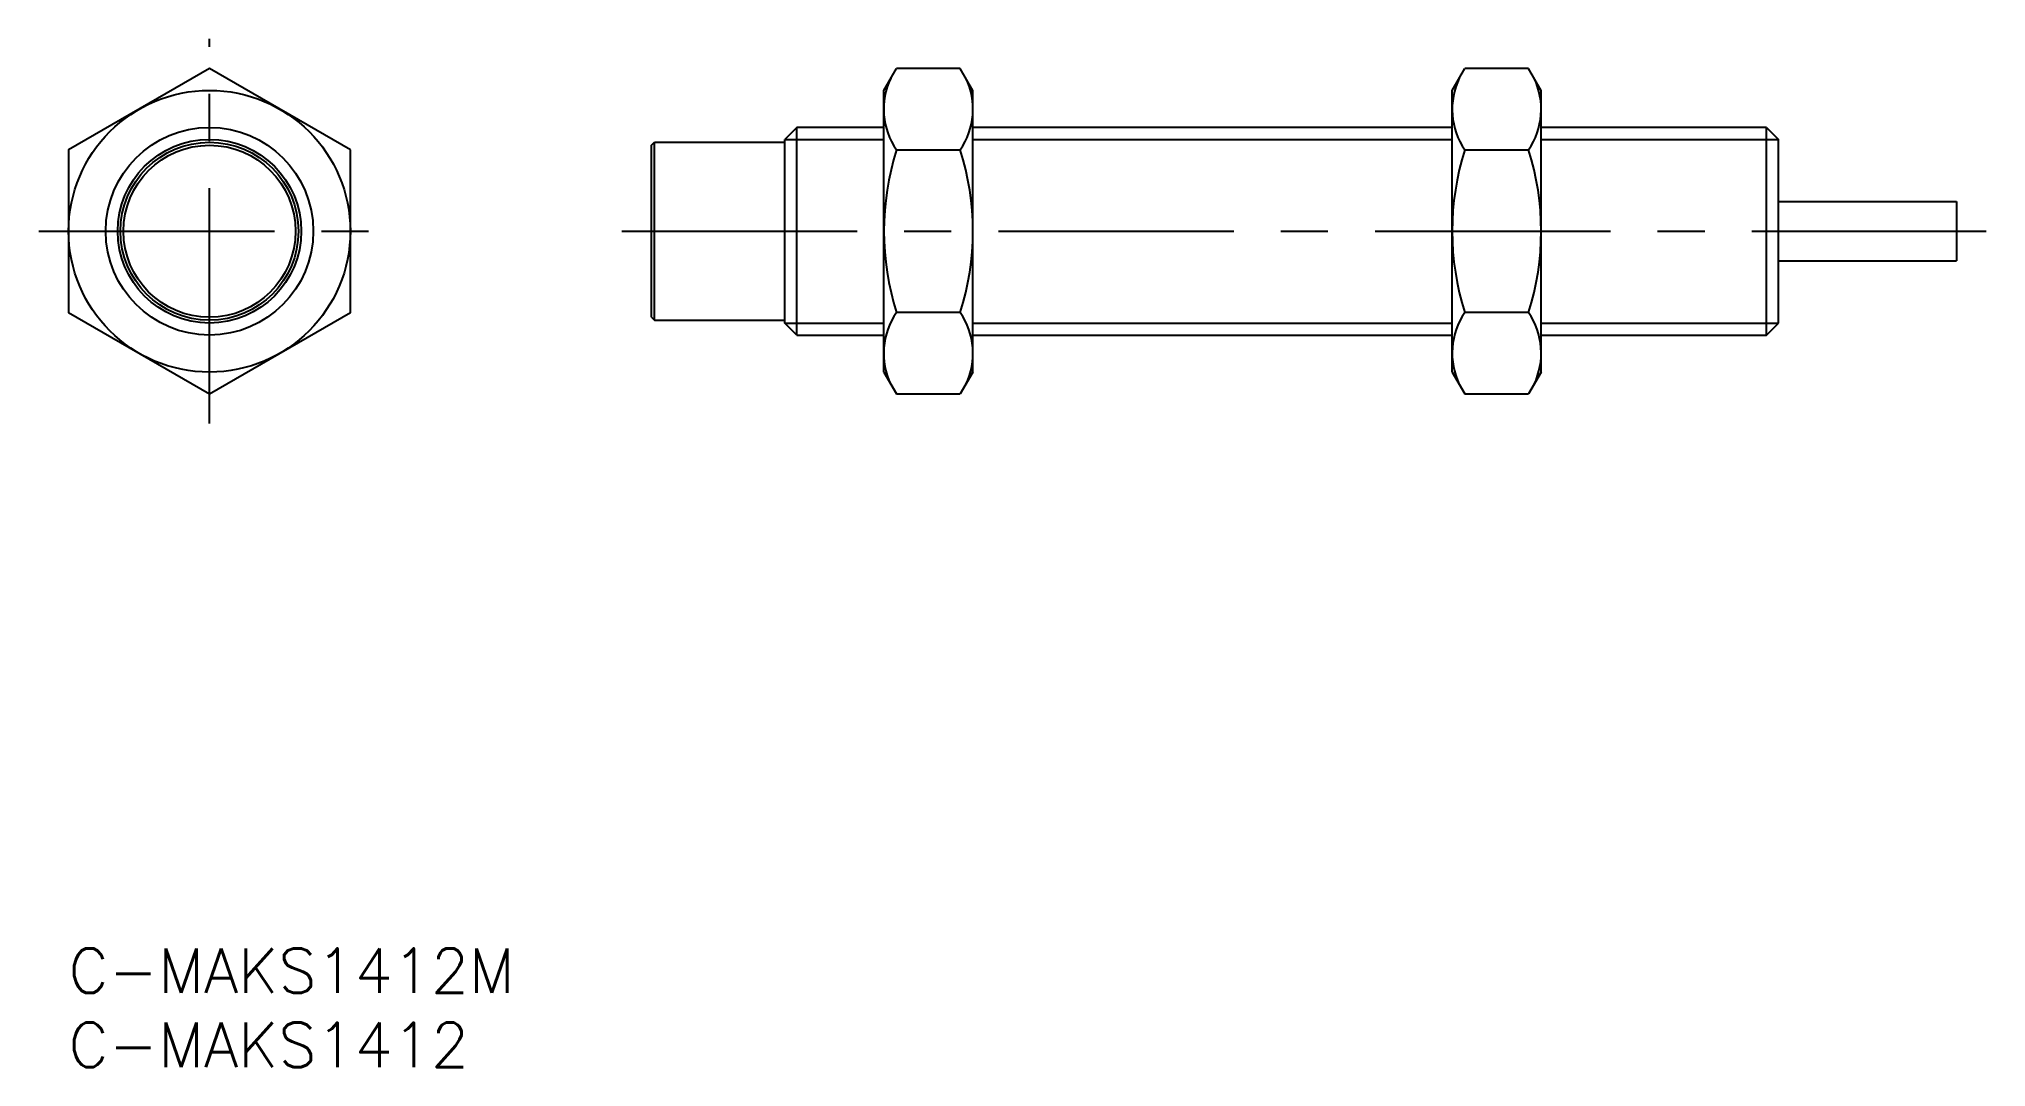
# Model space of a CAD drawing. Extents: x -2 to 129, y -8 to 61.
import ezdxf

# ---------------------------------------------------------------- set-up
doc = ezdxf.new("R2010")
doc.units = 0
doc.header["$LTSCALE"] = 0.5
doc.linetypes.add('CENTER', pattern=[50.8, 31.75, -6.35, 6.35, -6.35])
doc.layers.get('0').update_dxf_attribs({"linetype": 'CONTINUOUS'})
doc.layers.add('CENTER', color=1, linetype='CENTER')
doc.styles.get("Standard").update_dxf_attribs({"font": 'txt.shx', "height": 3, "bigfont": 'bigfont.shx'})

# ---------------------------------------------------------------- blocks, each defined once
blk = doc.blocks.new('*U17')
at = {"color": 7, "linetype": 'CONTINUOUS'}
blk.add_text('C-MAKS1412M', height=3, dxfattribs=at).set_placement((0, -3))
blk = doc.blocks.new('*U18')
at = {"color": 7, "linetype": 'CONTINUOUS'}
blk.add_text('C-MAKS1412', height=3, dxfattribs=at).set_placement((0, -8))

msp = doc.modelspace()

# ---------------------------------------------------------------- linework, layer by layer
at = {"color": 7, "linetype": 'CONTINUOUS'}
for p, q in [((54.98, 57.87), (55.83, 59.34)), ((60.13, 59.34), (55.83, 59.34)), ((60.98, 57.87), (60.13, 59.34)), ((93.3, 57.87), (94.15, 59.34)), ((98.45, 59.34), (94.15, 59.34)), ((99.3, 57.87), (98.45, 59.34)), ((54.98, 38.87), (54.98, 57.87)), ((60.98, 38.87), (60.98, 57.87)), ((93.3, 38.87), (93.3, 57.87)), ((99.3, 38.87), (99.3, 57.87)), ((49.11, 55.37), (48.3, 54.56)), ((49.11, 41.37), (49.11, 55.37)), ((54.98, 55.37), (49.11, 55.37)), ((93.3, 55.37), (60.98, 55.37)), ((114.49, 55.37), (99.3, 55.37)), ((114.49, 41.37), (114.49, 55.37)), ((114.49, 55.37), (115.3, 54.56)), ((39.3, 54.17), (39.5, 54.37)), ((39.3, 42.57), (39.3, 54.17)), ((39.5, 54.37), (48.3, 54.37)), ((39.5, 42.37), (39.5, 54.37)), ((48.3, 42.18), (48.3, 54.56)), ((55.83, 53.85), (60.13, 53.85)), ((94.15, 53.85), (98.45, 53.85)), ((115.3, 42.18), (115.3, 54.56)), ((115.3, 50.37), (127.3, 50.37)), ((127.3, 50.37), (127.3, 46.37)), ((115.3, 46.37), (127.3, 46.37)), ((39.3, 42.57), (39.5, 42.37)), ((39.5, 42.37), (48.3, 42.37)), ((49.11, 41.37), (48.3, 42.18)), ((60.13, 42.88), (55.83, 42.88)), ((98.45, 42.88), (94.15, 42.88)), ((114.49, 41.37), (115.3, 42.18)), ((49.11, 41.37), (54.98, 41.37)), ((60.98, 41.37), (93.3, 41.37)), ((99.3, 41.37), (114.49, 41.37)), ((54.98, 38.87), (55.83, 37.4)), ((60.98, 38.87), (60.13, 37.4)), ((93.3, 38.87), (94.15, 37.4)), ((99.3, 38.87), (98.45, 37.4)), ((55.83, 37.4), (60.13, 37.4)), ((94.15, 37.4), (98.45, 37.4))]:
    msp.add_line(p, q, dxfattribs=at)
at = {"color": 3, "linetype": 'CONTINUOUS'}
for p, q in [((48.3, 54.56), (54.98, 54.56)), ((60.98, 54.56), (93.3, 54.56)), ((99.3, 54.56), (115.3, 54.56)), ((48.3, 42.18), (54.98, 42.18)), ((60.98, 42.18), (93.3, 42.18)), ((99.3, 42.18), (115.3, 42.18))]:
    msp.add_line(p, q, dxfattribs=at)
at = {"color": 7, "linetype": 'CONTINUOUS'}
msp.add_lwpolyline([(19, 53.85), (9.5, 59.34), (0, 53.85), (0, 42.88), (9.5, 37.4), (19, 42.88)], close=True, dxfattribs=at)
for radius in [9.5, 7, 6, 5.8]:
    msp.add_circle((9.5, 48.37), radius, dxfattribs=at)
at = {"color": 3, "linetype": 'CONTINUOUS'}
msp.add_circle((9.5, 48.37), 6.19, dxfattribs=at)
at = {"color": 7, "linetype": 'CONTINUOUS'}
for centre, radius, start, end in [((59.83, 56.6), 4.86, 154.3842, 214.3842), ((56.12, 56.6), 4.86, 325.6158, 25.6158), ((98.16, 56.6), 4.86, 154.3842, 214.3842), ((94.44, 56.6), 4.86, 325.6158, 25.6158), ((73.13, 48.37), 18.15, 162.412, 197.588), ((42.83, 48.37), 18.15, 342.412, 17.588), ((111.45, 48.37), 18.15, 162.412, 197.588), ((81.15, 48.37), 18.15, 342.412, 17.588), ((59.83, 40.14), 4.86, 145.6158, 205.6158), ((56.12, 40.14), 4.86, 334.3842, 34.3842), ((98.16, 40.14), 4.86, 145.6158, 205.6158), ((94.44, 40.14), 4.86, 334.3842, 34.3842)]:
    msp.add_arc(centre, radius, start, end, dxfattribs=at)
at = {"layer": 'CENTER', "color": 1, "linetype": 'CENTER'}
for p, q in [((9.5, 35.4), (9.5, 61.34)), ((-2, 48.37), (21, 48.37)), ((37.3, 48.37), (129.3, 48.37))]:
    msp.add_line(p, q, dxfattribs=at)

# ---------------------------------------------------------------- block references
at = {"color": 7, "linetype": 'CONTINUOUS'}
for name in ['*U17', '*U18']:
    msp.add_blockref(name, (0, 0), dxfattribs=at)

doc.saveas('drawing.dxf')
